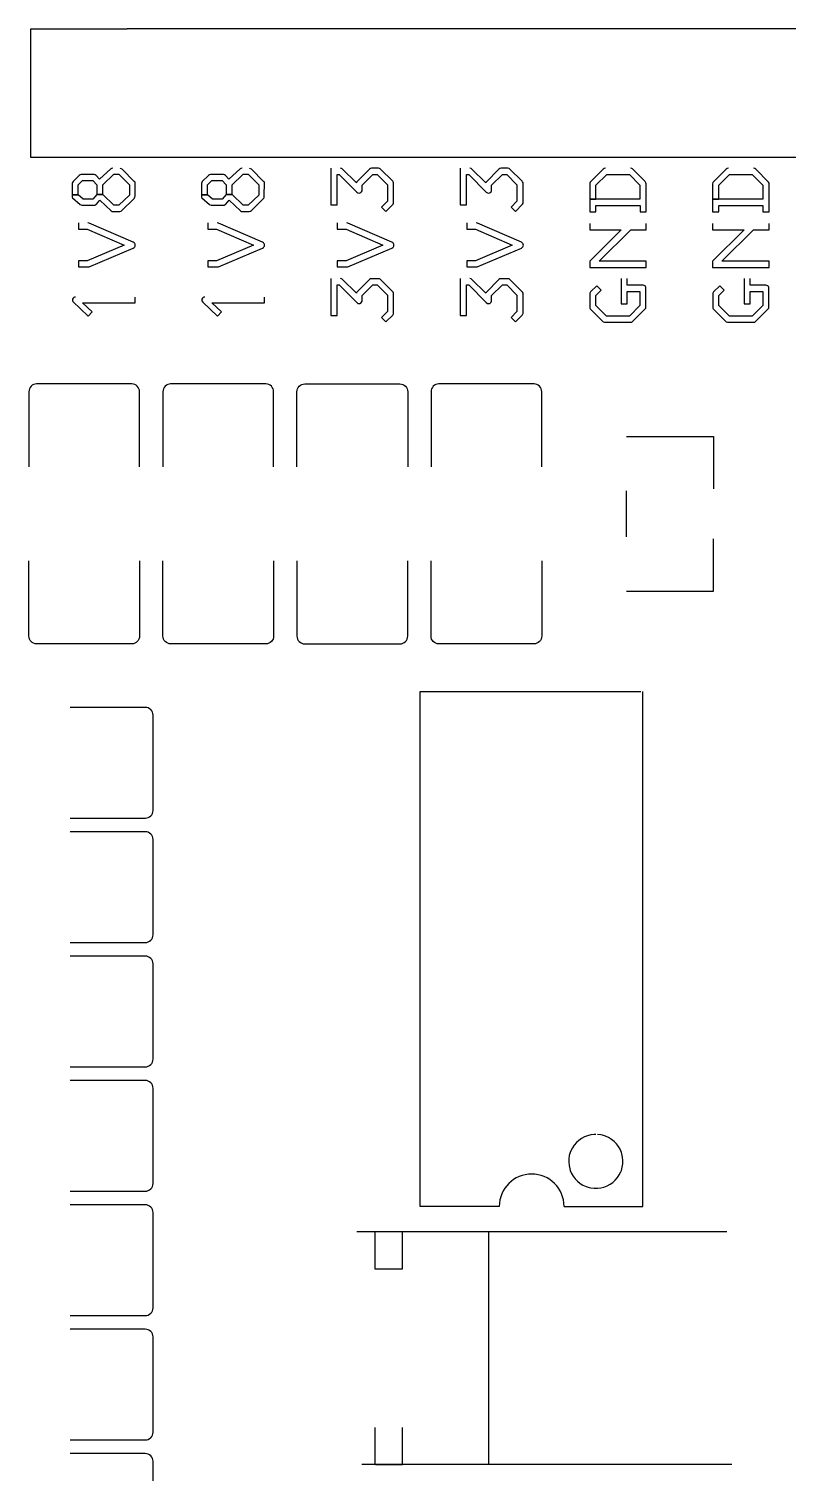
# Model space of a CAD drawing. Extents: x -1 to 99, y 1 to 53.
# Drawn here: x 21.57 to 36.54, y 23.59 to 52.06 of the extents above; entities that cross this region are included whole.
import ezdxf

# ---------------------------------------------------------------- set-up
doc = ezdxf.new("R2010")
doc.units = 0
doc.layers.add('gto', color=1, linetype='CONTINUOUS')

msp = doc.modelspace()

# ---------------------------------------------------------------- linework, layer by layer
at = {"layer": 'gto', "color": 1}
for points in [[(41.930904, 52.063774), (41.930904, 49.523769), (21.610863, 49.523769), (21.610863, 52.063774), (23.515867, 52.063774)], [(41.930904, 52.063774), (23.515867, 52.063774)], [(23.231386, 49.313179), (23.208526, 49.309619), (23.190746, 49.300479), (22.972306, 49.097278), (22.903726, 49.170938), (22.883406, 49.186178), (22.863086, 49.191258), (22.609085, 49.191258), (22.587755, 49.186178), (22.568445, 49.170938), (22.446525, 49.054098), (22.434845, 49.035298), (22.431285, 49.010918), (22.431285, 48.789938), (22.545585, 48.789938), (22.545585, 48.988058), (22.631945, 49.069338), (22.840226, 49.069338), (22.918966, 48.988058), (22.918966, 48.795018), (23.033266, 48.795018), (23.033266, 48.988058), (23.254247, 49.196338), (23.348227, 49.196338), (23.559047, 48.988058), (23.559047, 48.784858), (23.348227, 48.584197), (23.254247, 48.584197), (23.033266, 48.795018), (22.918966, 48.795018), (22.918966, 48.792478), (22.840226, 48.703577), (22.644645, 48.703577), (22.545585, 48.789938), (22.431285, 48.789938), (22.431285, 48.744217), (22.437385, 48.732537), (22.587755, 48.600457), (22.620775, 48.584197), (22.875286, 48.585217), (22.898146, 48.595377), (22.908806, 48.604517), (22.977386, 48.683257), (23.200906, 48.473457), (23.219706, 48.463297), (23.373627, 48.462277), (23.394967, 48.466337), (23.405127, 48.471927), (23.655567, 48.718817), (23.663187, 48.731517), (23.668777, 48.746757), (23.670807, 48.761998), (23.670807, 49.038858), (23.655567, 49.049018), (23.414267, 49.295399), (23.386327, 49.310639), (23.376167, 49.313179)], [(25.784092, 49.313179), (25.761232, 49.309619), (25.743451, 49.300479), (25.525011, 49.097278), (25.456431, 49.170938), (25.436111, 49.186178), (25.415791, 49.191258), (25.16179, 49.191258), (25.14046, 49.186178), (25.12115, 49.170938), (24.99923, 49.054098), (24.98806, 49.035298), (24.98399, 49.010918), (24.98399, 48.789938), (25.09829, 48.789938), (25.09829, 48.988058), (25.18465, 49.069338), (25.392931, 49.069338), (25.471671, 48.988058), (25.471671, 48.795018), (25.585971, 48.795018), (25.585971, 48.988058), (25.806952, 49.196338), (25.900932, 49.196338), (26.111752, 48.988058), (26.111752, 48.784858), (25.900932, 48.584197), (25.806952, 48.584197), (25.585971, 48.795018), (25.471671, 48.795018), (25.471671, 48.792478), (25.392931, 48.703577), (25.19735, 48.703577), (25.09829, 48.789938), (24.98399, 48.789938), (24.98399, 48.744217), (24.9906, 48.732537), (25.14046, 48.600457), (25.17348, 48.584197), (25.427991, 48.585217), (25.450851, 48.595377), (25.461511, 48.604517), (25.530091, 48.683257), (25.753612, 48.473457), (25.772412, 48.463297), (25.926332, 48.462277), (25.948182, 48.466337), (25.966972, 48.480057), (26.211832, 48.723897), (26.219452, 48.739137), (26.223012, 48.754378), (26.223512, 49.038858), (26.208272, 49.049018), (25.966972, 49.295399), (25.939032, 49.310639), (25.928872, 49.313179)], [(27.536695, 49.313179), (27.536695, 48.589277), (27.658615, 48.589277), (27.658615, 49.191258), (27.701795, 49.191258), (28.049776, 48.840738), (28.070606, 48.827018), (28.092956, 48.822958), (28.116326, 48.827018), (28.126996, 48.832608), (28.143756, 48.849878), (28.152906, 48.871218), (28.153916, 48.977898), (28.367277, 49.191258), (28.453637, 49.191258), (28.654297, 48.988058), (28.654297, 48.662937), (28.537457, 48.548637), (28.623817, 48.462277), (28.766058, 48.606037), (28.775208, 48.627377), (28.775208, 49.025648), (28.766058, 49.046988), (28.758438, 49.056638), (28.510537, 49.301499), (28.499867, 49.308099), (28.476497, 49.313179), (28.341877, 49.313179), (28.318517, 49.308099), (28.298697, 49.292859), (28.045206, 49.041398), (28.040126, 49.031238), (28.039616, 49.026158), (27.758696, 49.303019), (27.748025, 49.308609), (27.724655, 49.313179)], [(30.09194, 49.313179), (30.09194, 48.589277), (30.21386, 48.589277), (30.21386, 49.191258), (30.257041, 49.191258), (30.605021, 48.840738), (30.625851, 48.827018), (30.648201, 48.822958), (30.671571, 48.827018), (30.682241, 48.832608), (30.699001, 48.849878), (30.708151, 48.871218), (30.709161, 48.977898), (30.922522, 49.191258), (31.008882, 49.191258), (31.209542, 48.988058), (31.209542, 48.662937), (31.092702, 48.548637), (31.179062, 48.462277), (31.321303, 48.606037), (31.330453, 48.627377), (31.330453, 49.025648), (31.321303, 49.046988), (31.313683, 49.056638), (31.065782, 49.301499), (31.055112, 49.308099), (31.031742, 49.313179), (30.897122, 49.313179), (30.873762, 49.308099), (30.853942, 49.292859), (30.600451, 49.041398), (30.595371, 49.031238), (30.594861, 49.026158), (30.313941, 49.303019), (30.303271, 49.308609), (30.279901, 49.313179)], [(32.957066, 49.313179), (32.933706, 49.308099), (32.913886, 49.292859), (32.658365, 49.039368), (32.648205, 49.019048), (32.647185, 48.701037), (32.769106, 48.701037), (32.769106, 48.980438), (32.982466, 49.191258), (33.429507, 49.191258), (33.637787, 48.980438), (33.637787, 48.701037), (32.647185, 48.701037), (32.647185, 48.452117), (32.769106, 48.452117), (32.769106, 48.576577), (33.640327, 48.576577), (33.640327, 48.452117), (33.762248, 48.452117), (33.762248, 49.005838), (33.757168, 49.027678), (33.741927, 49.049018), (33.488437, 49.301499), (33.477767, 49.308099), (33.452367, 49.313179)], [(35.382771, 49.313179), (35.359411, 49.308099), (35.339591, 49.292859), (35.08407, 49.039368), (35.07797, 49.029718), (35.07289, 49.008378), (35.07289, 48.701037), (35.19481, 48.701037), (35.19481, 48.980438), (35.408171, 49.191258), (35.855212, 49.191258), (36.063492, 48.980438), (36.063492, 48.701037), (35.07289, 48.701037), (35.07289, 48.452117), (35.19481, 48.452117), (35.19481, 48.576577), (36.066032, 48.576577), (36.066032, 48.452117), (36.187952, 48.452117), (36.186942, 49.017018), (36.176782, 49.038348), (35.923792, 49.292859), (35.903472, 49.308099), (35.878072, 49.313179)], [(22.555745, 48.233676), (22.555745, 48.111756), (22.728465, 48.111756), (23.454907, 47.796796), (22.728465, 47.489455), (22.555745, 47.489455), (22.555745, 47.367535), (22.764026, 47.367535), (23.635247, 47.738375), (23.652017, 47.748535), (23.663697, 47.761746), (23.670807, 47.777496), (23.673347, 47.796796), (23.670807, 47.815086), (23.663697, 47.830836), (23.652017, 47.843026), (23.635247, 47.852676), (22.766566, 48.228596), (22.741165, 48.233676)], [(25.10845, 48.233676), (25.10845, 48.111756), (25.281171, 48.111756), (26.007612, 47.796796), (25.281171, 47.489455), (25.10845, 47.489455), (25.10845, 47.367535), (25.316731, 47.367535), (26.187952, 47.738375), (26.204722, 47.748535), (26.216402, 47.761746), (26.223512, 47.777496), (26.226052, 47.796796), (26.223512, 47.815086), (26.216402, 47.830836), (26.204722, 47.843026), (26.187952, 47.852676), (25.319271, 48.228596), (25.293871, 48.233676)], [(27.663695, 48.233676), (27.663695, 48.111756), (27.836416, 48.111756), (28.562857, 47.796796), (27.836416, 47.489455), (27.663695, 47.489455), (27.663695, 47.367535), (27.871976, 47.367535), (28.743197, 47.738375), (28.759968, 47.748535), (28.771648, 47.761746), (28.778758, 47.777496), (28.781298, 47.796796), (28.778758, 47.815086), (28.771648, 47.830836), (28.759968, 47.843026), (28.743197, 47.852676), (27.874516, 48.228596), (27.849116, 48.233676)], [(30.21894, 48.233676), (30.21894, 48.111756), (30.391661, 48.111756), (31.118102, 47.796796), (30.391661, 47.489455), (30.21894, 47.489455), (30.21894, 47.367535), (30.427221, 47.367535), (31.298443, 47.738375), (31.315213, 47.748535), (31.326893, 47.761746), (31.334003, 47.777496), (31.336543, 47.796796), (31.334003, 47.815086), (31.326893, 47.830836), (31.315213, 47.843026), (31.298443, 47.852676), (30.429761, 48.228596), (30.404361, 48.233676)], [(32.647185, 48.223516), (32.647185, 48.101596), (33.266947, 48.101596), (32.647185, 47.481835), (32.647185, 47.357375), (33.759708, 47.357375), (33.759708, 47.481835), (32.830066, 47.481835), (33.454907, 48.101596), (33.759708, 48.101596), (33.759708, 48.223516)], [(35.07289, 48.223516), (35.07289, 48.101596), (35.692651, 48.101596), (35.07289, 47.481835), (35.07289, 47.357375), (36.185412, 47.357375), (36.185412, 47.481835), (35.255771, 47.481835), (35.880612, 48.101596), (36.185412, 48.101596), (36.185412, 48.223516)], [(27.536695, 47.136394), (27.536695, 46.409953), (27.658615, 46.409953), (27.658615, 47.014474), (27.701795, 47.014474), (28.049776, 46.661413), (28.070606, 46.647693), (28.092956, 46.643633), (28.116326, 46.647693), (28.126996, 46.653283), (28.143756, 46.671573), (28.152906, 46.692913), (28.153916, 46.801114), (28.367277, 47.011934), (28.453637, 47.011934), (28.654297, 46.811274), (28.654297, 46.486153), (28.537457, 46.369313), (28.623817, 46.285493), (28.758438, 46.417573), (28.771648, 46.438403), (28.775208, 46.449073), (28.775208, 46.846324), (28.766058, 46.867664), (28.758438, 46.877314), (28.510537, 47.123694), (28.499867, 47.129284), (28.476497, 47.133854), (28.341877, 47.133854), (28.318517, 47.129284), (28.298697, 47.116074), (28.045206, 46.862074), (28.040126, 46.851914), (28.039616, 46.846834), (27.758696, 47.126234), (27.748025, 47.131824), (27.724655, 47.136394)], [(30.09194, 47.136394), (30.09194, 46.409953), (30.21386, 46.409953), (30.21386, 47.014474), (30.257041, 47.014474), (30.605021, 46.661413), (30.625851, 46.647693), (30.648201, 46.643633), (30.671571, 46.647693), (30.682241, 46.653283), (30.699001, 46.671573), (30.708151, 46.692913), (30.709161, 46.801114), (30.922522, 47.011934), (31.008882, 47.011934), (31.209542, 46.811274), (31.209542, 46.486153), (31.092702, 46.369313), (31.179062, 46.285493), (31.313683, 46.417573), (31.326893, 46.438403), (31.330453, 46.449073), (31.330453, 46.846324), (31.321303, 46.867664), (31.313683, 46.877314), (31.065782, 47.123694), (31.055112, 47.129284), (31.031742, 47.133854), (30.897122, 47.133854), (30.873762, 47.129284), (30.853942, 47.116074), (30.600451, 46.862074), (30.595371, 46.851914), (30.594861, 46.846834), (30.313941, 47.126234), (30.303271, 47.131824), (30.279901, 47.136394)], [(33.266947, 47.136394), (33.266947, 46.641093), (33.388867, 46.641093), (33.388867, 46.884934), (33.635247, 46.884934), (33.635247, 46.602993), (33.429507, 46.397253), (32.977386, 46.397253), (32.769106, 46.602993), (32.769106, 46.803654), (32.873246, 46.905254), (32.789426, 46.994154), (32.664965, 46.872234), (32.651765, 46.851914), (32.648205, 46.839724), (32.648205, 46.563373), (32.651765, 46.551173), (32.657345, 46.541523), (32.914906, 46.283463), (32.937766, 46.275843), (33.457447, 46.275333), (33.479807, 46.279393), (33.500627, 46.293113), (33.748537, 46.545083), (33.753618, 46.555243), (33.757168, 46.580133), (33.756158, 46.959104), (33.747007, 46.981964), (33.739387, 46.991614), (33.719067, 47.002794), (33.698747, 47.006854), (33.388867, 47.006854), (33.388867, 47.136394)], [(35.692651, 47.136394), (35.692651, 46.641093), (35.814572, 46.641093), (35.814572, 46.884934), (36.060952, 46.884934), (36.060952, 46.602993), (35.855212, 46.397253), (35.403091, 46.397253), (35.19481, 46.602993), (35.19481, 46.803654), (35.298951, 46.905254), (35.21513, 46.994154), (35.09067, 46.872234), (35.07747, 46.851914), (35.07391, 46.839724), (35.07391, 46.563373), (35.07747, 46.551173), (35.08305, 46.541523), (35.340611, 46.283463), (35.363471, 46.275843), (35.883152, 46.275333), (35.905512, 46.279393), (35.926332, 46.293113), (36.174242, 46.545083), (36.179322, 46.555243), (36.182872, 46.580133), (36.181862, 46.959104), (36.172712, 46.981964), (36.165092, 46.991614), (36.144772, 47.002794), (36.124452, 47.006854), (35.814572, 47.006854), (35.814572, 47.136394)], [(22.494785, 46.773174), (22.477005, 46.770634), (22.462275, 46.764034), (22.450595, 46.752854), (22.437895, 46.729993), (22.434335, 46.718813), (22.434845, 46.704593), (22.445005, 46.684273), (22.746245, 46.392173), (22.824986, 46.478533), (22.637025, 46.658873), (23.670807, 46.658873), (23.670807, 46.773174)], [(25.04749, 46.773174), (25.02971, 46.770634), (25.01498, 46.764034), (25.0033, 46.752854), (24.9906, 46.729993), (24.98704, 46.718813), (24.98806, 46.704593), (24.99161, 46.694433), (25.00685, 46.674113), (25.298951, 46.392173), (25.377691, 46.478533), (25.18973, 46.658873), (26.223512, 46.658873), (26.223512, 46.773174)], [(23.607737, 45.05699), (21.727323, 45.05699)], [(26.254273, 45.05699), (24.373859, 45.05699)], [(27.020344, 45.05699), (28.900758, 45.05699)], [(31.547263, 45.05699), (29.666849, 45.05699)], [(21.574923, 44.90459), (21.574923, 43.419607)], [(23.760138, 43.419607), (23.760138, 44.90459)], [(24.221458, 44.90459), (24.221458, 43.419607)], [(26.406673, 43.419607), (26.406673, 44.90459)], [(26.867944, 43.419607), (26.867944, 44.90459)], [(29.053158, 44.90459), (29.053158, 43.419607)], [(29.514449, 44.90459), (29.514449, 43.419607)], [(31.699663, 43.419607), (31.699663, 44.90459)], [(33.371417, 44.019608), (35.08882, 44.019608), (35.08882, 42.987976)], [(33.371417, 42.037994), (33.371417, 42.948786)], [(33.371417, 40.967182), (35.08882, 40.967182), (35.08882, 41.998804)], [(21.574923, 40.08219), (21.574923, 41.567183)], [(23.760138, 41.567183), (23.760138, 40.08219)], [(24.221458, 40.08219), (24.221458, 41.567183)], [(26.406673, 41.567183), (26.406673, 40.08219)], [(26.867944, 41.567183), (26.867944, 40.08219)], [(29.053158, 40.08219), (29.053158, 41.567183)], [(29.514449, 40.08219), (29.514449, 41.567183)], [(31.699663, 41.567183), (31.699663, 40.08219)], [(23.607737, 39.92979), (21.727323, 39.92979)], [(26.254273, 39.92979), (24.373859, 39.92979)], [(27.020344, 39.92979), (28.900758, 39.92979)], [(31.547263, 39.92979), (29.666849, 39.92979)], [(29.296189, 38.989078), (33.655057, 38.989078)], [(29.296189, 28.829058), (29.296189, 38.989078)], [(33.696057, 28.829058), (33.696057, 38.989078)], [(23.874268, 38.675987), (22.389275, 38.675987)], [(24.026668, 36.643173), (24.026668, 38.523587)], [(22.389275, 36.490773), (23.874268, 36.490773)], [(23.874268, 36.222122), (22.389275, 36.222122)], [(24.026668, 34.189298), (24.026668, 36.069722)], [(22.389275, 34.036898), (23.874268, 34.036898)], [(23.874238, 33.768248), (22.389255, 33.768248)], [(24.026638, 31.735423), (24.026638, 33.615847)], [(22.389255, 31.583023), (23.874238, 31.583023)], [(23.874238, 31.314343), (22.389255, 31.314343)], [(24.026638, 29.281529), (24.026638, 31.161942)], [(32.766066, 30.24892), (32.733045, 30.24841), (32.668015, 30.24079), (32.604005, 30.22504), (32.543045, 30.20167), (32.484625, 30.17068), (32.431285, 30.13309), (32.382525, 30.0889), (32.339345, 30.03911), (32.303275, 29.98476), (32.273805, 29.92583), (32.261615, 29.89535), (32.243834, 29.83236), (32.233674, 29.76733), (32.231644, 29.701799), (32.237744, 29.636269), (32.251965, 29.572259), (32.261615, 29.540759), (32.287525, 29.480309), (32.320545, 29.423419), (32.360165, 29.371089), (32.405885, 29.324359), (32.457195, 29.283209), (32.513585, 29.249168), (32.573025, 29.221738), (32.636015, 29.202438), (32.668015, 29.195318), (32.733045, 29.187698), (32.799076, 29.187698), (32.864106, 29.195318), (32.928116, 29.211068), (32.989076, 29.234438), (33.047496, 29.265429), (33.100836, 29.303019), (33.149606, 29.347219), (33.192786, 29.396999), (33.228846, 29.451359), (33.258317, 29.510279), (33.270507, 29.540759), (33.288287, 29.603759), (33.298447, 29.668779), (33.300477, 29.734309), (33.294387, 29.79984), (33.280157, 29.86385), (33.270507, 29.89535), (33.244596, 29.9558), (33.211576, 30.0127), (33.171956, 30.06502), (33.126236, 30.11176), (33.074926, 30.1529), (33.018536, 30.18694), (32.959106, 30.21437), (32.896106, 30.23368), (32.864106, 30.24079), (32.799076, 30.24841)], [(22.389255, 29.129128), (23.874238, 29.129128)], [(23.874238, 28.860398), (22.389255, 28.860398)], [(30.861052, 28.829058), (29.296189, 28.829058)], [(32.140054, 28.829058), (33.696057, 28.829058)], [(24.026638, 26.827584), (24.026638, 28.707997)], [(28.050056, 28.335047), (35.350061, 28.335047)], [(28.401827, 28.335277), (28.401827, 27.600195), (28.951988, 27.600195), (28.951988, 28.320037), (28.937258, 28.335277)], [(30.650061, 28.335047), (30.648791, 23.735047)], [(22.389255, 26.675183), (23.874238, 26.675183)], [(23.874238, 26.406493), (22.389255, 26.406493)], [(24.026638, 24.373679), (24.026638, 26.254093)], [(22.389255, 24.221278), (23.874238, 24.221278)], [(28.401827, 24.469899), (28.401827, 23.750058), (28.417067, 23.734817), (28.951988, 23.734817), (28.951988, 24.469899)], [(23.874238, 23.952648), (22.389255, 23.952648)], [(24.026638, 21.919834), (24.026638, 23.800248)], [(35.450061, 23.735047), (28.150056, 23.735047)]]:
    msp.add_lwpolyline(points, dxfattribs=at)
for points in [[(21.727333, 45.057), (21.727333, 45.057), (21.727333, 45.057, 0.414214), (21.574933, 44.9046), (21.574933, 44.9046)], [(23.760148, 44.9046), (23.760148, 44.9046), (23.760148, 44.9046, 0.414214), (23.607747, 45.057), (23.607747, 45.057)], [(24.373859, 45.057), (24.373859, 45.057), (24.373859, 45.057, 0.414214), (24.221458, 44.9046), (24.221458, 44.9046)], [(26.406683, 44.9046), (26.406683, 44.9046), (26.406683, 44.9046, 0.414214), (26.254283, 45.057), (26.254283, 45.057)], [(26.867944, 44.9046), (26.867944, 44.9046), (26.867944, 44.9046, -0.414214), (27.020344, 45.057), (27.020344, 45.057)], [(28.900758, 45.057), (28.900758, 45.057), (28.900758, 45.057, -0.414214), (29.053158, 44.9046), (29.053158, 44.9046)], [(29.666849, 45.057), (29.666849, 45.057), (29.666849, 45.057, 0.414214), (29.514449, 44.9046), (29.514449, 44.9046)], [(31.699673, 44.9046), (31.699673, 44.9046), (31.699673, 44.9046, 0.414214), (31.547273, 45.057), (31.547273, 45.057)], [(21.727333, 39.92979), (21.727333, 39.92979), (21.727333, 39.92979, -0.414214), (21.574933, 40.08219), (21.574933, 40.08219)], [(23.760148, 40.08219), (23.760148, 40.08219), (23.760148, 40.08219, -0.414214), (23.607747, 39.92979), (23.607747, 39.92979)], [(24.373859, 39.92979), (24.373859, 39.92979), (24.373859, 39.92979, -0.414214), (24.221458, 40.08219), (24.221458, 40.08219)], [(26.406683, 40.08219), (26.406683, 40.08219), (26.406683, 40.08219, -0.414214), (26.254283, 39.92979), (26.254283, 39.92979)], [(26.867944, 40.08219), (26.867944, 40.08219), (26.867944, 40.08219, 0.414214), (27.020344, 39.92979), (27.020344, 39.92979)], [(28.900758, 39.92979), (28.900758, 39.92979), (28.900758, 39.92979, 0.414214), (29.053158, 40.08219), (29.053158, 40.08219)], [(29.666849, 39.92979), (29.666849, 39.92979), (29.666849, 39.92979, -0.414214), (29.514449, 40.08219), (29.514449, 40.08219)], [(31.699673, 40.08219), (31.699673, 40.08219), (31.699673, 40.08219, -0.414214), (31.547273, 39.92979), (31.547273, 39.92979)], [(24.026668, 38.523597), (24.026668, 38.523597), (24.026668, 38.523597, 0.414214), (23.874268, 38.675997), (23.874268, 38.675997)], [(23.874268, 36.490783), (23.874268, 36.490783), (23.874268, 36.490783, 0.414214), (24.026668, 36.643183), (24.026668, 36.643183)], [(24.026668, 36.069722), (24.026668, 36.069722), (24.026668, 36.069722, 0.414214), (23.874268, 36.222122), (23.874268, 36.222122)], [(23.874268, 34.036908), (23.874268, 34.036908), (23.874268, 34.036908, 0.414214), (24.026668, 34.189308), (24.026668, 34.189308)], [(24.026648, 33.615847), (24.026648, 33.615847), (24.026648, 33.615847, 0.414214), (23.874248, 33.768248), (23.874248, 33.768248)], [(23.874248, 31.583033), (23.874248, 31.583033), (23.874248, 31.583033, 0.414214), (24.026648, 31.735433), (24.026648, 31.735433)], [(24.026648, 31.161952), (24.026648, 31.161952), (24.026648, 31.161952, 0.414214), (23.874248, 31.314353), (23.874248, 31.314353)], [(32.140054, 28.829058), (32.140054, 28.829058), (32.140054, 28.829058, 0.999984), (30.861062, 28.829058), (30.861062, 28.829058)], [(23.874248, 29.129138), (23.874248, 29.129138), (23.874248, 29.129138, 0.414214), (24.026648, 29.281539), (24.026648, 29.281539)], [(24.026648, 28.707997), (24.026648, 28.707997), (24.026648, 28.707997, 0.414214), (23.874248, 28.860398), (23.874248, 28.860398)], [(23.874248, 26.675183), (23.874248, 26.675183), (23.874248, 26.675183, 0.414214), (24.026648, 26.827584), (24.026648, 26.827584)], [(24.026648, 26.254103), (24.026648, 26.254103), (24.026648, 26.254103, 0.414214), (23.874248, 26.406503), (23.874248, 26.406503)], [(23.874248, 24.221288), (23.874248, 24.221288), (23.874248, 24.221288, 0.414214), (24.026648, 24.373689), (24.026648, 24.373689)], [(24.026648, 23.800258), (24.026648, 23.800258), (24.026648, 23.800258, 0.414214), (23.874248, 23.952658), (23.874248, 23.952658)]]:
    msp.add_lwpolyline(points, format="xyb", dxfattribs=at)

doc.saveas('drawing.dxf')
